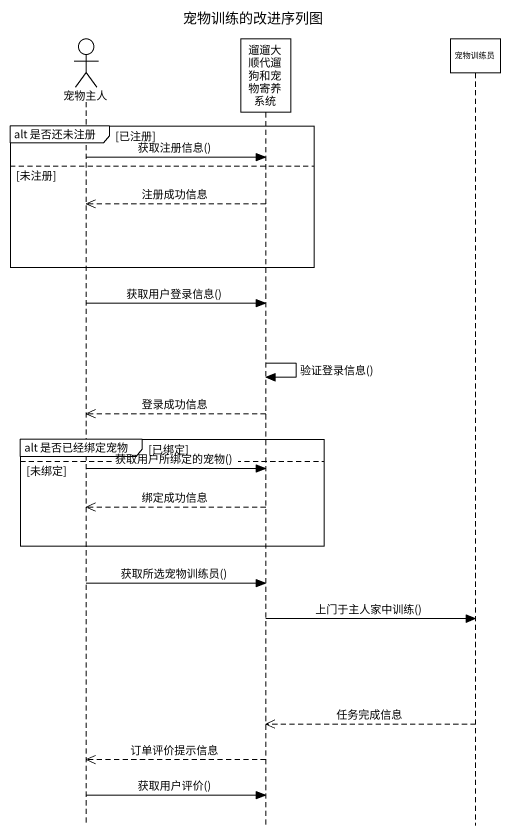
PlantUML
@startuml
title 宠物训练的改进序列图
hide footbox
actor 宠物主人
participant 遛遛大顺代遛狗和宠物寄养系统
participant 宠物训练员

group alt 是否还未注册 [已注册]
  宠物主人 -> 遛遛大顺代遛狗和宠物寄养系统 : 获取注册信息()
else 未注册
  遛遛大顺代遛狗和宠物寄养系统 -->> 宠物主人 : 注册成功信息
end
宠物主人 -> 遛遛大顺代遛狗和宠物寄养系统 : 获取用户登录信息()
遛遛大顺代遛狗和宠物寄养系统 -> 遛遛大顺代遛狗和宠物寄养系统 : 验证登录信息()
遛遛大顺代遛狗和宠物寄养系统 -->> 宠物主人 : 登录成功信息
group alt 是否已经绑定宠物 [已绑定]
else 未绑定
  宠物主人 -> 遛遛大顺代遛狗和宠物寄养系统 : 获取用户所绑定的宠物()
  遛遛大顺代遛狗和宠物寄养系统 -->> 宠物主人 : 绑定成功信息
end
宠物主人 -> 遛遛大顺代遛狗和宠物寄养系统 : 获取所选宠物训练员()
遛遛大顺代遛狗和宠物寄养系统 -> 宠物训练员 : 上门于主人家中训练()
宠物训练员 -->> 遛遛大顺代遛狗和宠物寄养系统 : 任务完成信息
遛遛大顺代遛狗和宠物寄养系统 -->> 宠物主人 : 订单评价提示信息
宠物主人 -> 遛遛大顺代遛狗和宠物寄养系统 : 获取用户评价()
@enduml
